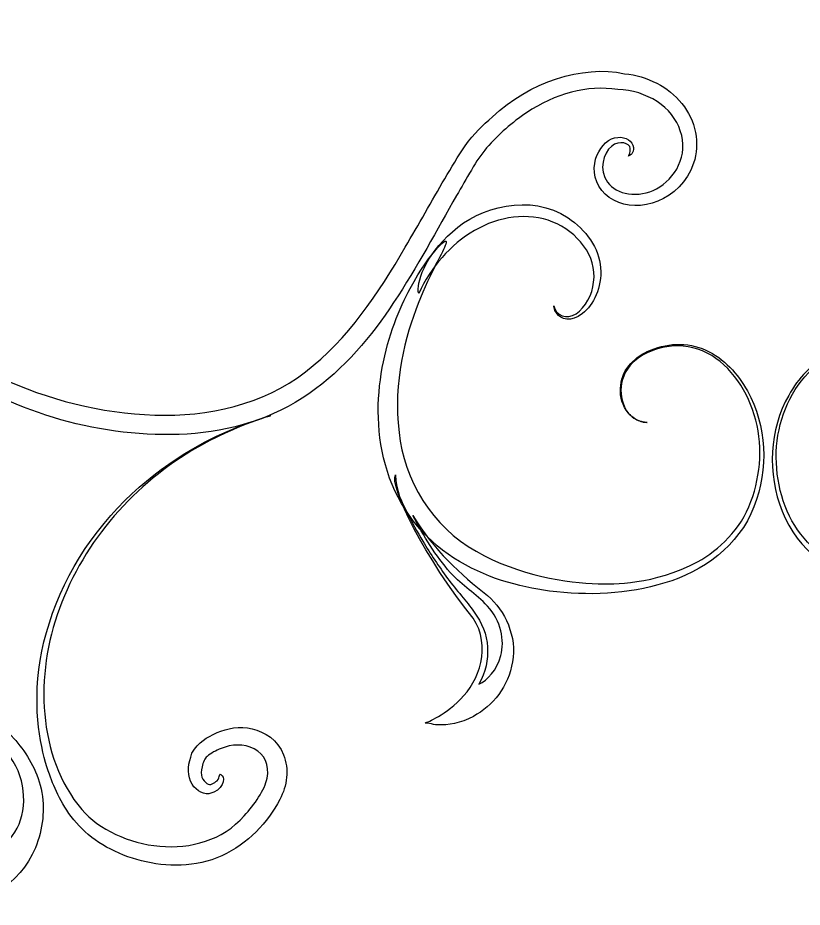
# Model space of a CAD drawing. Header units: centimetres. Extents: x -11.1 to 11.1, y -1.4 to 1.4.
# Drawn here: x -1.74 to 0.079, y -1.32 to 0.743 of the extents above; entities that cross this region are included whole.
import ezdxf

# ---------------------------------------------------------------- set-up
doc = ezdxf.new("R2010")
doc.units = ezdxf.units.CM
doc.header["$MEASUREMENT"] = 0
doc.layers.add('Camada 1', color=7, linetype='Continuous')

msp = doc.modelspace()

# ---------------------------------------------------------------- linework, layer by layer
at = {"layer": 'Camada 1'}
for points, knots in [([(-0.19976, 0.54359), (-0.23061, 0.58341), (-0.28022, 0.6073), (-0.33253, 0.61294), (-0.33253, 0.61294), (-0.43217, 0.63419), (-0.55256, 0.59325), (-0.63924, 0.51327), (-0.63924, 0.51327), (-0.66186, 0.49242), (-0.68136, 0.47451), (-0.70253, 0.44593), (-0.70253, 0.44593), (-0.71878, 0.42103), (-0.73444, 0.39537), (-0.74978, 0.36936), (-0.74978, 0.36936), (-0.78042, 0.31732), (-0.80992, 0.26374), (-0.84127, 0.21056), (-0.84127, 0.21056), (-0.90361, 0.10489), (-0.97367, -0.00304), (-1.07281, -0.07837), (-1.07281, -0.07837), (-1.17079, -0.15454), (-1.29839, -0.1827), (-1.42251, -0.17867), (-1.42251, -0.17867), (-1.54726, -0.17515), (-1.6708, -0.14261), (-1.78216, -0.09107), (-1.78216, -0.09107), (-1.89297, -0.03847), (-1.9934, 0.03485), (-2.07601, 0.11806), (-2.07601, 0.11806), (-2.1598, 0.20617), (-2.24587, 0.28673), (-2.33223, 0.35806), (-2.33223, 0.35806), (-2.54572, 0.5325), (-2.78951, 0.68403), (-3.06761, 0.72369), (-3.06761, 0.72369), (-3.20541, 0.74263), (-3.35061, 0.72589), (-3.4802, 0.66704), (-3.4802, 0.66704), (-3.54492, 0.63812), (-3.60567, 0.60013), (-3.66096, 0.55541), (-3.66096, 0.55541), (-3.71692, 0.51276), (-3.76814, 0.45929), (-3.80749, 0.39909), (-3.80749, 0.39909), (-3.96759, 0.15268), (-3.94751, -0.16982), (-3.82088, -0.41368), (-3.82088, -0.41368), (-3.78894, -0.47549), (-3.75005, -0.53346), (-3.70412, -0.5851), (-3.70412, -0.5851), (-3.6557, -0.63791), (-3.5963, -0.67376), (-3.53312, -0.70223), (-3.53312, -0.70223), (-3.40755, -0.75763), (-3.25181, -0.76256), (-3.12759, -0.68577), (-3.12759, -0.68577), (-3.08195, -0.65825), (-3.04279, -0.62169), (-3.00927, -0.57943), (-3.00927, -0.57943), (-2.97641, -0.53233), (-2.97022, -0.47508), (-2.97456, -0.42237), (-2.97456, -0.42237), (-2.97983, -0.36969), (-2.99607, -0.31614), (-3.0338, -0.27661), (-3.0338, -0.27661), (-3.042, -0.26804), (-3.05184, -0.26087), (-3.06251, -0.25513), (-3.06251, -0.25513), (-3.05801, -0.25762), (-3.05354, -0.26042), (-3.04912, -0.26383), (-3.04912, -0.26383), (-3.01213, -0.2918), (-2.98649, -0.34384), (-2.97768, -0.40562), (-2.97768, -0.40562), (-2.96956, -0.46499), (-2.97403, -0.54844), (-3.03375, -0.60498), (-3.03375, -0.60498), (-3.08529, -0.66261), (-3.15898, -0.71108), (-3.24515, -0.73023), (-3.24515, -0.73023), (-3.33119, -0.74984), (-3.4265, -0.74015), (-3.51463, -0.70496), (-3.51463, -0.70496), (-3.60184, -0.67017), (-3.68791, -0.61103), (-3.74413, -0.52615), (-3.74413, -0.52615), (-3.80385, -0.44445), (-3.85036, -0.34957), (-3.87912, -0.24797), (-3.87912, -0.24797), (-3.93733, -0.04628), (-3.9241, 0.1897), (-3.81231, 0.37139), (-3.81231, 0.37139), (-3.75833, 0.46302), (-3.67848, 0.53194), (-3.59715, 0.58695), (-3.59715, 0.58695), (-3.51539, 0.64243), (-3.42641, 0.67987), (-3.33905, 0.6986), (-3.33905, 0.6986), (-3.16281, 0.73649), (-3.00229, 0.70201), (-2.88301, 0.66074), (-2.88301, 0.66074), (-2.76255, 0.6183), (-2.67746, 0.56861), (-2.62853, 0.53922), (-2.62853, 0.53922), (-2.53077, 0.47979), (-2.41504, 0.39481), (-2.29571, 0.2863), (-2.29571, 0.2863), (-2.17318, 0.18303), (-2.06679, 0.03058), (-1.90296, -0.07023), (-1.90296, -0.07023), (-1.7436, -0.17297), (-1.54598, -0.23427), (-1.34683, -0.2226), (-1.34683, -0.2226), (-1.24793, -0.21654), (-1.14702, -0.18728), (-1.06468, -0.12912), (-1.06468, -0.12912), (-0.982, -0.07178), (-0.91942, 0.00539), (-0.86831, 0.08204), (-0.86831, 0.08204), (-0.81269, 0.16567), (-0.76785, 0.25103), (-0.72229, 0.33062), (-0.72229, 0.33062), (-0.69959, 0.36867), (-0.67691, 0.41291), (-0.65255, 0.44092), (-0.65255, 0.44092), (-0.62429, 0.47272), (-0.59336, 0.50042), (-0.56018, 0.52241), (-0.56018, 0.52241), (-0.49348, 0.56638), (-0.41995, 0.58763), (-0.34867, 0.57612), (-0.34867, 0.57612), (-0.28123, 0.57464), (-0.22072, 0.53535), (-0.20339, 0.48018), (-0.20339, 0.48018), (-0.1827, 0.42515), (-0.21628, 0.36773), (-0.25832, 0.34625), (-0.25832, 0.34625), (-0.29999, 0.32344), (-0.35233, 0.33241), (-0.37199, 0.3613), (-0.37199, 0.3613), (-0.39361, 0.39051), (-0.38157, 0.4289), (-0.36334, 0.44449), (-0.36334, 0.44449), (-0.3445, 0.4601), (-0.32027, 0.45169), (-0.31942, 0.43973), (-0.31942, 0.43973), (-0.31836, 0.42187), (-0.33101, 0.41806), (-0.31754, 0.42528), (-0.31754, 0.42528), (-0.31302, 0.42949), (-0.30704, 0.44399), (-0.31942, 0.45642), (-0.31942, 0.45642), (-0.33008, 0.46658), (-0.35112, 0.46999), (-0.37014, 0.45782), (-0.37014, 0.45782), (-0.38763, 0.44501), (-0.40194, 0.42284), (-0.40287, 0.39435), (-0.40287, 0.39435), (-0.40472, 0.36673), (-0.38758, 0.33379), (-0.35741, 0.31974), (-0.35741, 0.31974), (-0.30097, 0.28765), (-0.20284, 0.31746), (-0.17273, 0.40523), (-0.17273, 0.40523), (-0.15669, 0.45064), (-0.16809, 0.5049), (-0.19976, 0.54359)], [0, 0, 0, 0, 0.0178571, 0.0178571, 0.0178571, 0.0178571, 0.0357143, 0.0357143, 0.0357143, 0.0357143, 0.0535714, 0.0535714, 0.0535714, 0.0535714, 0.0714286, 0.0714286, 0.0714286, 0.0714286, 0.0892857, 0.0892857, 0.0892857, 0.0892857, 0.1071429, 0.1071429, 0.1071429, 0.1071429, 0.125, 0.125, 0.125, 0.125, 0.1428571, 0.1428571, 0.1428571, 0.1428571, 0.1607143, 0.1607143, 0.1607143, 0.1607143, 0.1785714, 0.1785714, 0.1785714, 0.1785714, 0.1964286, 0.1964286, 0.1964286, 0.1964286, 0.2142857, 0.2142857, 0.2142857, 0.2142857, 0.2321429, 0.2321429, 0.2321429, 0.2321429, 0.25, 0.25, 0.25, 0.25, 0.2678571, 0.2678571, 0.2678571, 0.2678571, 0.2857143, 0.2857143, 0.2857143, 0.2857143, 0.3035714, 0.3035714, 0.3035714, 0.3035714, 0.3214286, 0.3214286, 0.3214286, 0.3214286, 0.3392857, 0.3392857, 0.3392857, 0.3392857, 0.3571429, 0.3571429, 0.3571429, 0.3571429, 0.375, 0.375, 0.375, 0.375, 0.3928571, 0.3928571, 0.3928571, 0.3928571, 0.4107143, 0.4107143, 0.4107143, 0.4107143, 0.4285714, 0.4285714, 0.4285714, 0.4285714, 0.4464286, 0.4464286, 0.4464286, 0.4464286, 0.4642857, 0.4642857, 0.4642857, 0.4642857, 0.4821429, 0.4821429, 0.4821429, 0.4821429, 0.5, 0.5, 0.5, 0.5, 0.5178571, 0.5178571, 0.5178571, 0.5178571, 0.5357143, 0.5357143, 0.5357143, 0.5357143, 0.5535714, 0.5535714, 0.5535714, 0.5535714, 0.5714286, 0.5714286, 0.5714286, 0.5714286, 0.5892857, 0.5892857, 0.5892857, 0.5892857, 0.6071429, 0.6071429, 0.6071429, 0.6071429, 0.625, 0.625, 0.625, 0.625, 0.6428571, 0.6428571, 0.6428571, 0.6428571, 0.6607143, 0.6607143, 0.6607143, 0.6607143, 0.6785714, 0.6785714, 0.6785714, 0.6785714, 0.6964286, 0.6964286, 0.6964286, 0.6964286, 0.7142857, 0.7142857, 0.7142857, 0.7142857, 0.7321429, 0.7321429, 0.7321429, 0.7321429, 0.75, 0.75, 0.75, 0.75, 0.7678571, 0.7678571, 0.7678571, 0.7678571, 0.7857143, 0.7857143, 0.7857143, 0.7857143, 0.8035714, 0.8035714, 0.8035714, 0.8035714, 0.8214286, 0.8214286, 0.8214286, 0.8214286, 0.8392857, 0.8392857, 0.8392857, 0.8392857, 0.8571429, 0.8571429, 0.8571429, 0.8571429, 0.875, 0.875, 0.875, 0.875, 0.8928571, 0.8928571, 0.8928571, 0.8928571, 0.9107143, 0.9107143, 0.9107143, 0.9107143, 0.9285714, 0.9285714, 0.9285714, 0.9285714, 0.9464286, 0.9464286, 0.9464286, 0.9464286, 0.9642857, 0.9642857, 0.9642857, 0.9642857, 1, 1, 1, 1]), ([(-0.38822, 0.16256), (-0.39126, 0.20844), (-0.42293, 0.25141), (-0.46373, 0.27877), (-0.46373, 0.27877), (-0.5502, 0.33674), (-0.67116, 0.30385), (-0.73157, 0.24662), (-0.73157, 0.24662), (-0.79605, 0.19045), (-0.81695, 0.12576), (-0.81005, 0.10345), (-0.81005, 0.10345), (-0.78211, 0.16367), (-0.73695, 0.21667), (-0.68067, 0.24929), (-0.68067, 0.24929), (-0.62511, 0.28183), (-0.55629, 0.2925), (-0.49911, 0.26903), (-0.49911, 0.26903), (-0.44326, 0.24667), (-0.39579, 0.19045), (-0.40436, 0.12991), (-0.40436, 0.12991), (-0.40756, 0.10046), (-0.42296, 0.07115), (-0.44529, 0.05644), (-0.44529, 0.05644), (-0.46646, 0.04104), (-0.49321, 0.05329), (-0.49691, 0.07501), (-0.49691, 0.07501), (-0.49638, 0.07535), (-0.49799, 0.06707), (-0.48937, 0.05588), (-0.48937, 0.05588), (-0.48143, 0.04508), (-0.45648, 0.03482), (-0.43026, 0.05694), (-0.43026, 0.05694), (-0.40452, 0.0762), (-0.38478, 0.11769), (-0.38822, 0.16256)], [0, 0, 0, 0, 0.0833333, 0.0833333, 0.0833333, 0.0833333, 0.1666667, 0.1666667, 0.1666667, 0.1666667, 0.25, 0.25, 0.25, 0.25, 0.3333333, 0.3333333, 0.3333333, 0.3333333, 0.4166667, 0.4166667, 0.4166667, 0.4166667, 0.5, 0.5, 0.5, 0.5, 0.5833333, 0.5833333, 0.5833333, 0.5833333, 0.6666667, 0.6666667, 0.6666667, 0.6666667, 0.75, 0.75, 0.75, 0.75, 0.8333333, 0.8333333, 0.8333333, 0.8333333, 1, 1, 1, 1]), ([(-0.04794, -0.12269), (-0.06998, -0.08324), (-0.10178, -0.04742), (-0.14438, -0.0281), (-0.14438, -0.0281), (-0.18687, -0.00812), (-0.2382, -0.01125), (-0.28022, -0.03151), (-0.28022, -0.03151), (-0.31136, -0.0454), (-0.34269, -0.07784), (-0.34192, -0.117), (-0.34192, -0.117), (-0.34417, -0.1361), (-0.33734, -0.15769), (-0.32438, -0.17357), (-0.32438, -0.17357), (-0.34335, -0.15021), (-0.35359, -0.09597), (-0.31343, -0.05684), (-0.31343, -0.05684), (-0.27488, -0.02194), (-0.21064, -0.00522), (-0.15172, -0.02977), (-0.15172, -0.02977), (-0.09338, -0.05469), (-0.05197, -0.11375), (-0.032, -0.17791), (-0.032, -0.17791), (-0.01139, -0.24302), (-0.01615, -0.31637), (-0.03949, -0.37944), (-0.03949, -0.37944), (-0.06343, -0.4435), (-0.11302, -0.49144), (-0.16324, -0.51888), (-0.16324, -0.51888), (-0.26603, -0.57309), (-0.35874, -0.57021), (-0.39393, -0.57008), (-0.39393, -0.57008), (-0.46574, -0.56704), (-0.57702, -0.55193), (-0.67656, -0.49451), (-0.67656, -0.49451), (-0.77842, -0.43934), (-0.8451, -0.32663), (-0.85568, -0.21879), (-0.85568, -0.21879), (-0.87036, -0.10174), (-0.84063, 0.0051), (-0.81155, 0.07969), (-0.81155, 0.07969), (-0.78176, 0.15499), (-0.75212, 0.20177), (-0.74747, 0.21759), (-0.74747, 0.21759), (-0.73842, 0.24169), (-0.78089, 0.20465), (-0.83002, 0.1152), (-0.83002, 0.1152), (-0.87947, 0.0232), (-0.9353, -0.14171), (-0.88286, -0.30948), (-0.88286, -0.30948), (-0.8572, -0.39166), (-0.79978, -0.46516), (-0.72871, -0.51022), (-0.72871, -0.51022), (-0.65775, -0.55626), (-0.57824, -0.57692), (-0.50686, -0.58666), (-0.50686, -0.58666), (-0.41793, -0.59798), (-0.32657, -0.59497), (-0.23923, -0.56787), (-0.23923, -0.56787), (-0.15298, -0.54258), (-0.06709, -0.48201), (-0.03267, -0.39118), (-0.03267, -0.39118), (0.00196, -0.30345), (-0.00288, -0.20241), (-0.04794, -0.12269)], [0, 0, 0, 0, 0.0454545, 0.0454545, 0.0454545, 0.0454545, 0.0909091, 0.0909091, 0.0909091, 0.0909091, 0.1363636, 0.1363636, 0.1363636, 0.1363636, 0.1818182, 0.1818182, 0.1818182, 0.1818182, 0.2272727, 0.2272727, 0.2272727, 0.2272727, 0.2727273, 0.2727273, 0.2727273, 0.2727273, 0.3181818, 0.3181818, 0.3181818, 0.3181818, 0.3636364, 0.3636364, 0.3636364, 0.3636364, 0.4090909, 0.4090909, 0.4090909, 0.4090909, 0.4545455, 0.4545455, 0.4545455, 0.4545455, 0.5, 0.5, 0.5, 0.5, 0.5454545, 0.5454545, 0.5454545, 0.5454545, 0.5909091, 0.5909091, 0.5909091, 0.5909091, 0.6363636, 0.6363636, 0.6363636, 0.6363636, 0.6818182, 0.6818182, 0.6818182, 0.6818182, 0.7272727, 0.7272727, 0.7272727, 0.7272727, 0.7727273, 0.7727273, 0.7727273, 0.7727273, 0.8181818, 0.8181818, 0.8181818, 0.8181818, 0.8636364, 0.8636364, 0.8636364, 0.8636364, 0.9090909, 0.9090909, 0.9090909, 0.9090909, 1, 1, 1, 1]), ([(0.04797, -0.1329), (0.07004, -0.09348), (0.10181, -0.05763), (0.14441, -0.03834), (0.14441, -0.03834), (0.18688, -0.01834), (0.23826, -0.02149), (0.28027, -0.04175), (0.28027, -0.04175), (0.31141, -0.05561), (0.34274, -0.08805), (0.34197, -0.12721), (0.34197, -0.12721), (0.34419, -0.14634), (0.33737, -0.16793), (0.32443, -0.1838), (0.32443, -0.1838), (0.3434, -0.16044), (0.35364, -0.1062), (0.31348, -0.06707), (0.31348, -0.06707), (0.27493, -0.0322), (0.21069, -0.01545), (0.15177, -0.04), (0.15177, -0.04), (0.09343, -0.06492), (0.05202, -0.12398), (0.03205, -0.18811), (0.03205, -0.18811), (0.01144, -0.25325), (0.01623, -0.32659), (0.03954, -0.38967), (0.03954, -0.38967), (0.06348, -0.45373), (0.11307, -0.50167), (0.16329, -0.52908), (0.16329, -0.52908), (0.26608, -0.58332), (0.35879, -0.58044), (0.39401, -0.5803), (0.39401, -0.5803), (0.46582, -0.57726), (0.5771, -0.56215), (0.67664, -0.50471), (0.67664, -0.50471), (0.7785, -0.44957), (0.84518, -0.33686), (0.85579, -0.22901), (0.85579, -0.22901), (0.87045, -0.11193), (0.84071, -0.00512), (0.81166, 0.06947), (0.81166, 0.06947), (0.78184, 0.14477), (0.75226, 0.19155), (0.74758, 0.20737), (0.74758, 0.20737), (0.73853, 0.23147), (0.78102, 0.19443), (0.83013, 0.10498), (0.83013, 0.10498), (0.87955, 0.01296), (0.93541, -0.15196), (0.88294, -0.31973), (0.88294, -0.31973), (0.85728, -0.40191), (0.79986, -0.47541), (0.72879, -0.52047), (0.72879, -0.52047), (0.65783, -0.56651), (0.57829, -0.58717), (0.50696, -0.59691), (0.50696, -0.59691), (0.41801, -0.60823), (0.32665, -0.60522), (0.23931, -0.5781), (0.23931, -0.5781), (0.15306, -0.55283), (0.06717, -0.49227), (0.03275, -0.40141), (0.03275, -0.40141), (-0.00193, -0.31366), (0.00291, -0.21259), (0.04797, -0.1329)], [0, 0, 0, 0, 0.0454545, 0.0454545, 0.0454545, 0.0454545, 0.0909091, 0.0909091, 0.0909091, 0.0909091, 0.1363636, 0.1363636, 0.1363636, 0.1363636, 0.1818182, 0.1818182, 0.1818182, 0.1818182, 0.2272727, 0.2272727, 0.2272727, 0.2272727, 0.2727273, 0.2727273, 0.2727273, 0.2727273, 0.3181818, 0.3181818, 0.3181818, 0.3181818, 0.3636364, 0.3636364, 0.3636364, 0.3636364, 0.4090909, 0.4090909, 0.4090909, 0.4090909, 0.4545455, 0.4545455, 0.4545455, 0.4545455, 0.5, 0.5, 0.5, 0.5, 0.5454545, 0.5454545, 0.5454545, 0.5454545, 0.5909091, 0.5909091, 0.5909091, 0.5909091, 0.6363636, 0.6363636, 0.6363636, 0.6363636, 0.6818182, 0.6818182, 0.6818182, 0.6818182, 0.7272727, 0.7272727, 0.7272727, 0.7272727, 0.7727273, 0.7727273, 0.7727273, 0.7727273, 0.8181818, 0.8181818, 0.8181818, 0.8181818, 0.8636364, 0.8636364, 0.8636364, 0.8636364, 0.9090909, 0.9090909, 0.9090909, 0.9090909, 1, 1, 1, 1]), ([(-1.12371, -0.9666), (-1.13718, -0.93104), (-1.16718, -0.91342), (-1.19636, -0.90614), (-1.19636, -0.90614), (-1.22594, -0.89963), (-1.25436, -0.90484), (-1.27788, -0.91492), (-1.27788, -0.91492), (-1.30201, -0.92712), (-1.32072, -0.93532), (-1.33614, -0.96307), (-1.33614, -0.96307), (-1.3445, -0.98617), (-1.34736, -1.0072), (-1.33913, -1.02781), (-1.33913, -1.02781), (-1.33093, -1.04652), (-1.31323, -1.05808), (-1.2969, -1.05705), (-1.2969, -1.05705), (-1.26295, -1.05001), (-1.25899, -1.02072), (-1.26571, -1.01498), (-1.26571, -1.01498), (-1.27611, -1.00583), (-1.26867, -1.01818), (-1.27783, -1.02681), (-1.27783, -1.02681), (-1.28444, -1.03181), (-1.29286, -1.03917), (-1.3017, -1.03276), (-1.3017, -1.03276), (-1.31054, -1.02686), (-1.31877, -1.01334), (-1.3126, -0.99469), (-1.3126, -0.99469), (-1.31104, -0.98405), (-1.30551, -0.97421), (-1.30104, -0.97045), (-1.30104, -0.97045), (-1.29178, -0.96291), (-1.2808, -0.95637), (-1.26865, -0.95161), (-1.26865, -0.95161), (-1.24463, -0.94208), (-1.21502, -0.94031), (-1.19208, -0.95269), (-1.19208, -0.95269), (-1.16792, -0.9646), (-1.15618, -0.99074), (-1.16168, -1.02077), (-1.16168, -1.02077), (-1.16673, -1.04733), (-1.19129, -1.08244), (-1.21486, -1.10782), (-1.21486, -1.10782), (-1.31506, -1.22278), (-1.51143, -1.18614), (-1.59144, -1.09364), (-1.59144, -1.09364), (-1.69473, -0.97029), (-1.70061, -0.78148), (-1.64356, -0.6271), (-1.64356, -0.6271), (-1.58564, -0.47018), (-1.46851, -0.33608), (-1.32262, -0.25327), (-1.32262, -0.25327), (-1.27007, -0.22319), (-1.2143, -0.19916), (-1.15681, -0.18096), (-1.15681, -0.18096), (-1.17081, -0.18517), (-1.2224, -0.19998), (-1.29164, -0.23401), (-1.29164, -0.23401), (-1.37289, -0.2738), (-1.47674, -0.3459), (-1.55485, -0.44909), (-1.55485, -0.44909), (-1.63502, -0.55043), (-1.68458, -0.67989), (-1.69317, -0.78987), (-1.69317, -0.78987), (-1.70352, -0.90033), (-1.67674, -0.9855), (-1.66404, -1.01831), (-1.66404, -1.01831), (-1.65171, -1.05162), (-1.63332, -1.09385), (-1.59771, -1.13131), (-1.59771, -1.13131), (-1.56294, -1.16936), (-1.51077, -1.19772), (-1.45272, -1.21243), (-1.45272, -1.21243), (-1.39552, -1.22677), (-1.32747, -1.22844), (-1.26706, -1.2006), (-1.26706, -1.2006), (-1.20676, -1.17372), (-1.1598, -1.12316), (-1.13231, -1.07024), (-1.13231, -1.07024), (-1.11527, -1.03899), (-1.11014, -0.99925), (-1.12371, -0.9666)], [0, 0, 0, 0, 0.0357143, 0.0357143, 0.0357143, 0.0357143, 0.0714286, 0.0714286, 0.0714286, 0.0714286, 0.1071429, 0.1071429, 0.1071429, 0.1071429, 0.1428571, 0.1428571, 0.1428571, 0.1428571, 0.1785714, 0.1785714, 0.1785714, 0.1785714, 0.2142857, 0.2142857, 0.2142857, 0.2142857, 0.25, 0.25, 0.25, 0.25, 0.2857143, 0.2857143, 0.2857143, 0.2857143, 0.3214286, 0.3214286, 0.3214286, 0.3214286, 0.3571429, 0.3571429, 0.3571429, 0.3571429, 0.3928571, 0.3928571, 0.3928571, 0.3928571, 0.4285714, 0.4285714, 0.4285714, 0.4285714, 0.4642857, 0.4642857, 0.4642857, 0.4642857, 0.5, 0.5, 0.5, 0.5, 0.5357143, 0.5357143, 0.5357143, 0.5357143, 0.5714286, 0.5714286, 0.5714286, 0.5714286, 0.6071429, 0.6071429, 0.6071429, 0.6071429, 0.6428571, 0.6428571, 0.6428571, 0.6428571, 0.6785714, 0.6785714, 0.6785714, 0.6785714, 0.7142857, 0.7142857, 0.7142857, 0.7142857, 0.75, 0.75, 0.75, 0.75, 0.7857143, 0.7857143, 0.7857143, 0.7857143, 0.8214286, 0.8214286, 0.8214286, 0.8214286, 0.8571429, 0.8571429, 0.8571429, 0.8571429, 0.8928571, 0.8928571, 0.8928571, 0.8928571, 0.9285714, 0.9285714, 0.9285714, 0.9285714, 1, 1, 1, 1]), ([(-1.15689, -0.181), (-1.1544, -0.18026), (-1.15268, -0.17968), (-1.15274, -0.17957), (-1.15274, -0.17957), (-1.15414, -0.18), (-1.15549, -0.18055), (-1.15689, -0.181)], [0, 0, 0, 0, 0.3333333, 0.3333333, 0.3333333, 0.3333333, 1, 1, 1, 1]), ([(-0.32202, -0.17632), (-0.32281, -0.17545), (-0.32361, -0.17455), (-0.32437, -0.17357), (-0.32437, -0.17357), (-0.32397, -0.17405), (-0.32371, -0.17465), (-0.32331, -0.1751), (-0.32331, -0.1751), (-0.3229, -0.1756), (-0.32247, -0.17587), (-0.32202, -0.17632)], [0, 0, 0, 0, 0.25, 0.25, 0.25, 0.25, 0.5, 0.5, 0.5, 0.5, 1, 1, 1, 1]), ([(-0.32202, -0.17632), (-0.31469, -0.18442), (-0.30559, -0.19032), (-0.29516, -0.19336), (-0.29516, -0.19336), (-0.30266, -0.19103), (-0.31213, -0.18635), (-0.32202, -0.17632)], [0, 0, 0, 0, 0.3333333, 0.3333333, 0.3333333, 0.3333333, 1, 1, 1, 1]), ([(-0.29517, -0.19333), (-0.29231, -0.1942), (-0.28969, -0.19484), (-0.28755, -0.1951), (-0.28755, -0.1951), (-0.29017, -0.19479), (-0.29268, -0.1941), (-0.29517, -0.19333)], [0, 0, 0, 0, 0.3333333, 0.3333333, 0.3333333, 0.3333333, 1, 1, 1, 1]), ([(-0.28625, -0.19532), (-0.28667, -0.19527), (-0.28704, -0.19524), (-0.28755, -0.19513), (-0.28755, -0.19513), (-0.28755, -0.19513), (-0.28625, -0.19532), (-0.28625, -0.19532)], [0, 0, 0, 0, 0.3333333, 0.3333333, 0.3333333, 0.3333333, 1, 1, 1, 1]), ([(-0.28625, -0.19532), (-0.28625, -0.19532), (-0.28625, -0.19532), (-0.28625, -0.19532), (-0.28625, -0.19532), (-0.28625, -0.19532), (-0.28625, -0.19532), (-0.28625, -0.19532)], [0, 0, 0, 0, 0.3333333, 0.3333333, 0.3333333, 0.3333333, 1, 1, 1, 1]), ([(-0.28625, -0.19532), (-0.28413, -0.19556), (-0.28215, -0.19611), (-0.27998, -0.19611), (-0.27998, -0.19611), (-0.27953, -0.19555), (-0.28205, -0.19579), (-0.28625, -0.19532)], [0, 0, 0, 0, 0.3333333, 0.3333333, 0.3333333, 0.3333333, 1, 1, 1, 1]), ([(-0.65072, -0.59738), (-0.71152, -0.5487), (-0.77597, -0.49221), (-0.82352, -0.41125), (-0.82352, -0.41125), (-0.79926, -0.45901), (-0.76986, -0.50634), (-0.7369, -0.54365), (-0.7369, -0.54365), (-0.7074, -0.57678), (-0.67819, -0.59143), (-0.65041, -0.62173), (-0.65041, -0.62173), (-0.61948, -0.65507), (-0.60996, -0.70224), (-0.6198, -0.73616), (-0.6198, -0.73616), (-0.62885, -0.7709), (-0.65052, -0.79275), (-0.67031, -0.80307), (-0.67031, -0.80307), (-0.63994, -0.74814), (-0.64433, -0.68356), (-0.68161, -0.63546), (-0.68161, -0.63546), (-0.69926, -0.60998), (-0.72199, -0.58601), (-0.74334, -0.55728), (-0.74334, -0.55728), (-0.76369, -0.52921), (-0.78252, -0.50106), (-0.80044, -0.47145), (-0.80044, -0.47145), (-0.81367, -0.44962), (-0.82595, -0.42705), (-0.83753, -0.40395), (-0.83753, -0.40395), (-0.84793, -0.38162), (-0.86359, -0.35699), (-0.86391, -0.31727), (-0.86391, -0.31727), (-0.87949, -0.34148), (-0.79425, -0.51311), (-0.68394, -0.64988), (-0.68394, -0.64988), (-0.64047, -0.71407), (-0.67021, -0.79664), (-0.71304, -0.83715), (-0.71304, -0.83715), (-0.75527, -0.88017), (-0.79556, -0.892), (-0.79482, -0.89277), (-0.79482, -0.89277), (-0.79289, -0.89195), (-0.76836, -0.89777), (-0.76606, -0.89732), (-0.76606, -0.89732), (-0.74212, -0.89814), (-0.71383, -0.8937), (-0.68325, -0.87734), (-0.68325, -0.87734), (-0.63891, -0.85363), (-0.60155, -0.80781), (-0.59266, -0.75055), (-0.59266, -0.75055), (-0.58161, -0.69366), (-0.60965, -0.63132), (-0.65072, -0.59738)], [0, 0, 0, 0, 0.0555556, 0.0555556, 0.0555556, 0.0555556, 0.1111111, 0.1111111, 0.1111111, 0.1111111, 0.1666667, 0.1666667, 0.1666667, 0.1666667, 0.2222222, 0.2222222, 0.2222222, 0.2222222, 0.2777778, 0.2777778, 0.2777778, 0.2777778, 0.3333333, 0.3333333, 0.3333333, 0.3333333, 0.3888889, 0.3888889, 0.3888889, 0.3888889, 0.4444444, 0.4444444, 0.4444444, 0.4444444, 0.5, 0.5, 0.5, 0.5, 0.5555556, 0.5555556, 0.5555556, 0.5555556, 0.6111111, 0.6111111, 0.6111111, 0.6111111, 0.6666667, 0.6666667, 0.6666667, 0.6666667, 0.7222222, 0.7222222, 0.7222222, 0.7222222, 0.7777778, 0.7777778, 0.7777778, 0.7777778, 0.8333333, 0.8333333, 0.8333333, 0.8333333, 0.8888889, 0.8888889, 0.8888889, 0.8888889, 1, 1, 1, 1]), ([(-1.686, -1.04555), (-1.69629, -1.00041), (-1.71854, -0.96414), (-1.74445, -0.93366), (-1.74445, -0.93366), (-1.82375, -0.85018), (-1.90555, -0.75443), (-1.95262, -0.62457), (-1.95262, -0.62457), (-1.93235, -0.70029), (-1.90492, -0.77697), (-1.86682, -0.83904), (-1.86682, -0.83904), (-1.8329, -0.89495), (-1.79144, -0.92138), (-1.75771, -0.97141), (-1.75771, -0.97141), (-1.71778, -1.0252), (-1.71794, -1.10066), (-1.74647, -1.14559), (-1.74647, -1.14559), (-1.77475, -1.192), (-1.81905, -1.20864), (-1.85336, -1.20676), (-1.85336, -1.20676), (-1.79261, -1.14805), (-1.78293, -1.06693), (-1.82217, -0.98919), (-1.82217, -0.98919), (-1.83995, -0.94876), (-1.86479, -0.9078), (-1.88675, -0.85931), (-1.88675, -0.85931), (-1.90702, -0.81295), (-1.92559, -0.76713), (-1.94221, -0.71913), (-1.94221, -0.71913), (-1.95462, -0.68383), (-1.96544, -0.64777), (-1.9751, -0.61097), (-1.9751, -0.61097), (-1.98238, -0.57567), (-2.00069, -0.53654), (-1.98539, -0.46802), (-1.98539, -0.46802), (-1.98515, -0.46696), (-1.99632, -0.50199), (-1.9915, -0.54065), (-1.9915, -0.54065), (-1.9879, -0.58073), (-1.97721, -0.61793), (-1.96483, -0.66982), (-1.96483, -0.66982), (-1.95065, -0.7194), (-1.93311, -0.77706), (-1.91011, -0.836), (-1.91011, -0.836), (-1.8882, -0.89894), (-1.85235, -0.95975), (-1.83476, -1.01076), (-1.83476, -1.01076), (-1.79404, -1.10858), (-1.85344, -1.18914), (-1.92604, -1.22237), (-1.92604, -1.22237), (-1.99793, -1.25642), (-2.05566, -1.25311), (-2.05492, -1.25446), (-2.05492, -1.25446), (-2.05222, -1.25425), (-2.02256, -1.28346), (-2.01899, -1.28452), (-2.01899, -1.28452), (-1.98732, -1.30468), (-1.94626, -1.31992), (-1.89429, -1.31783), (-1.89429, -1.31783), (-1.8196, -1.31577), (-1.73607, -1.26936), (-1.69927, -1.18194), (-1.69927, -1.18194), (-1.6814, -1.13908), (-1.67619, -1.0918), (-1.686, -1.04555)], [0, 0, 0, 0, 0.0454545, 0.0454545, 0.0454545, 0.0454545, 0.0909091, 0.0909091, 0.0909091, 0.0909091, 0.1363636, 0.1363636, 0.1363636, 0.1363636, 0.1818182, 0.1818182, 0.1818182, 0.1818182, 0.2272727, 0.2272727, 0.2272727, 0.2272727, 0.2727273, 0.2727273, 0.2727273, 0.2727273, 0.3181818, 0.3181818, 0.3181818, 0.3181818, 0.3636364, 0.3636364, 0.3636364, 0.3636364, 0.4090909, 0.4090909, 0.4090909, 0.4090909, 0.4545455, 0.4545455, 0.4545455, 0.4545455, 0.5, 0.5, 0.5, 0.5, 0.5454545, 0.5454545, 0.5454545, 0.5454545, 0.5909091, 0.5909091, 0.5909091, 0.5909091, 0.6363636, 0.6363636, 0.6363636, 0.6363636, 0.6818182, 0.6818182, 0.6818182, 0.6818182, 0.7272727, 0.7272727, 0.7272727, 0.7272727, 0.7727273, 0.7727273, 0.7727273, 0.7727273, 0.8181818, 0.8181818, 0.8181818, 0.8181818, 0.8636364, 0.8636364, 0.8636364, 0.8636364, 0.9090909, 0.9090909, 0.9090909, 0.9090909, 1, 1, 1, 1])]:
    msp.add_open_spline(points, degree=3, knots=knots, dxfattribs=at)

doc.saveas('drawing.dxf')
